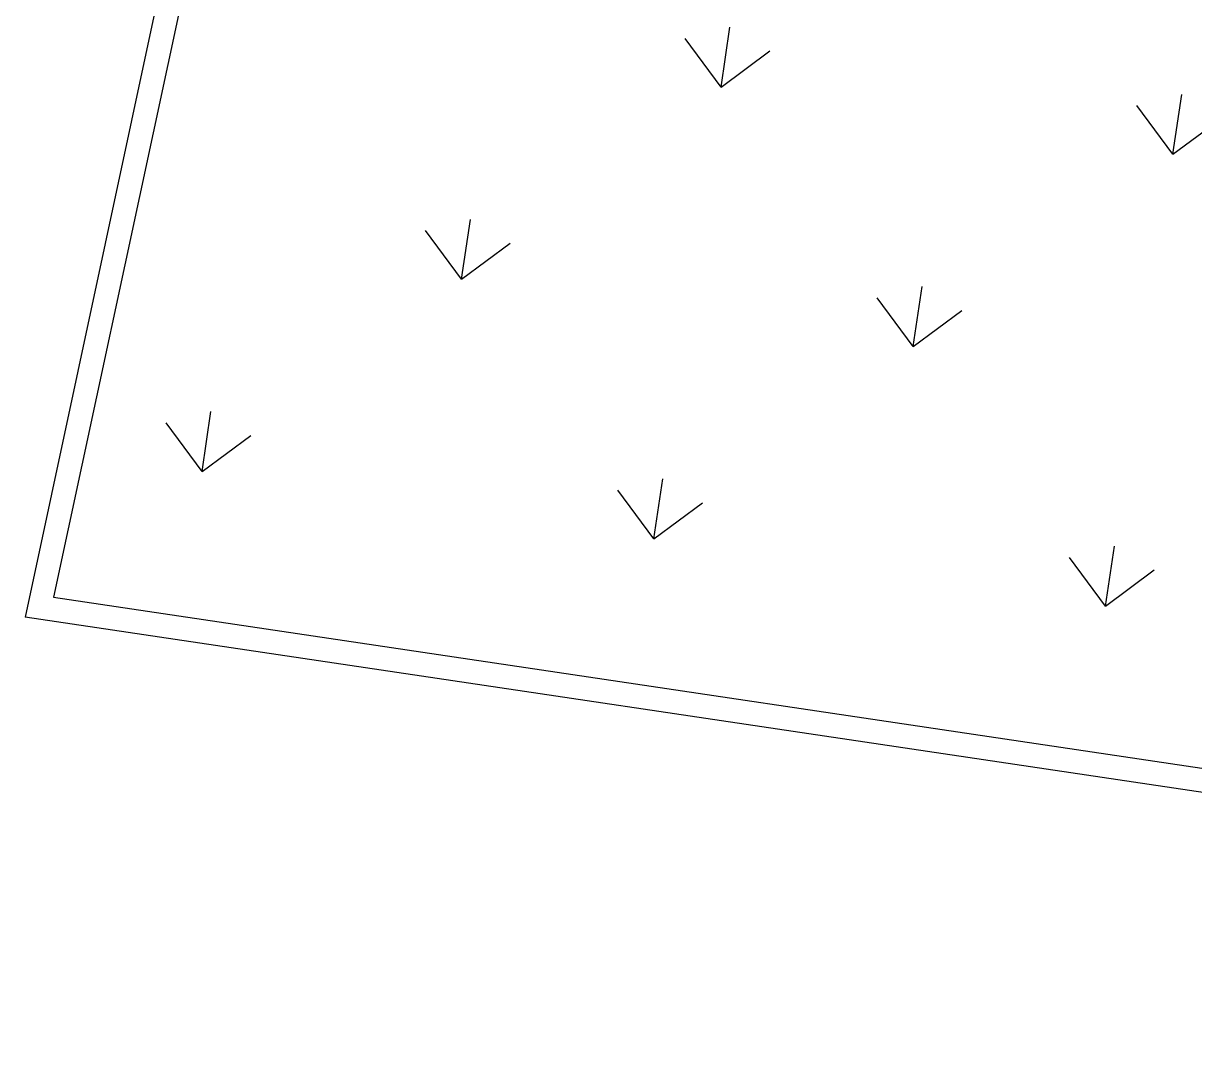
# Model space of a CAD drawing. Header units: millimetres. Extents: x 338 to 506, y 179 to 335.
# Drawn here: x 364.54 to 371.91, y 271.11 to 277.68 of the extents above; entities that cross this region are included whole.
import ezdxf

# ---------------------------------------------------------------- set-up
doc = ezdxf.new("R2010")
doc.units = ezdxf.units.MM
doc.layers.add('ANDEN', color=251, linetype='Continuous')
doc.layers.add('MUROS', color=32, linetype='Continuous')

# ---------------------------------------------------------------- blocks, each defined once
blk = doc.blocks.new('*U891')
at = {"layer": 'ANDEN', "linetype": 'Continuous', "extrusion": (0, 0, -1)}
for points in [[(-63.1054, 138.5015), (-127.8045, 135.5458), (-109.6561, 135.5458)], [(-63.1054, 138.5015), (-81.2538, 138.5015), (-127.8045, 135.5458)]]:
    blk.add_solid(points, dxfattribs=at)
blk = doc.blocks.new('*X958')
at = {"color": 0}
for p, q in [((88.076, 133.512), (88.3454, 133.7814)), ((88.076, 133.512), (88.3454, 133.2426)), ((88.076, 133.512), (88.457, 133.512)), ((89.5128, 132.0751), (89.7822, 132.3445)), ((89.5128, 132.0751), (89.7822, 131.8057)), ((89.5128, 132.0751), (89.8938, 132.0751)), ((88.076, 130.6383), (88.3454, 130.9077)), ((90.9496, 130.6383), (91.219, 130.9077)), ((88.076, 130.6383), (88.3454, 130.3689)), ((88.076, 130.6383), (88.457, 130.6383)), ((90.9496, 130.6383), (91.219, 130.3689)), ((90.9496, 130.6383), (91.3306, 130.6383)), ((89.5128, 129.2014), (89.7822, 129.4709)), ((89.5128, 129.2014), (89.7822, 128.932)), ((89.5128, 129.2014), (89.8938, 129.2014)), ((88.076, 127.7646), (88.3454, 128.034)), ((90.9496, 127.7646), (91.219, 128.034)), ((88.076, 127.7646), (88.3454, 127.4952)), ((88.076, 127.7646), (88.457, 127.7646)), ((90.9496, 127.7646), (91.219, 127.4952)), ((90.9496, 127.7646), (91.3306, 127.7646))]:
    blk.add_line(p, q, dxfattribs=at)
blk = doc.blocks.new('A$C7152A42C')
at = {"layer": 'ANDEN'}
for p in [(97.56987, 133.80816), (87.00627, 108.85105)]:
    blk.add_line(p, (87.00627, 134.47889), dxfattribs=at)
blk.add_lwpolyline([(98.41987, 109.00105), (98.41987, 113.70105), (97.41987, 113.70105), (97.41987, 119.00105), (98.41987, 119.00105), (98.41987, 123.70105), (97.41987, 123.70105), (97.41987, 133.66738), (87.15627, 134.31906), (87.15627, 109.00105)], close=True, dxfattribs=at)
at = {"layer": 'ANDEN', "linetype": 'Continuous'}
blk.add_blockref('*U891', (0, 0), dxfattribs=at)
at = {"layer": 'ANDEN', "color": 251, "linetype": 'Continuous'}
blk.add_blockref('*X958', (0, 0), dxfattribs=at)

msp = doc.modelspace()

# ---------------------------------------------------------------- block references
at = {"layer": 'MUROS', "color": 32, "rotation": 81.53046525965426}
msp.add_blockref('A$C7152A42C', (484.7482, 168.0844), dxfattribs=at)

doc.saveas('drawing.dxf')
